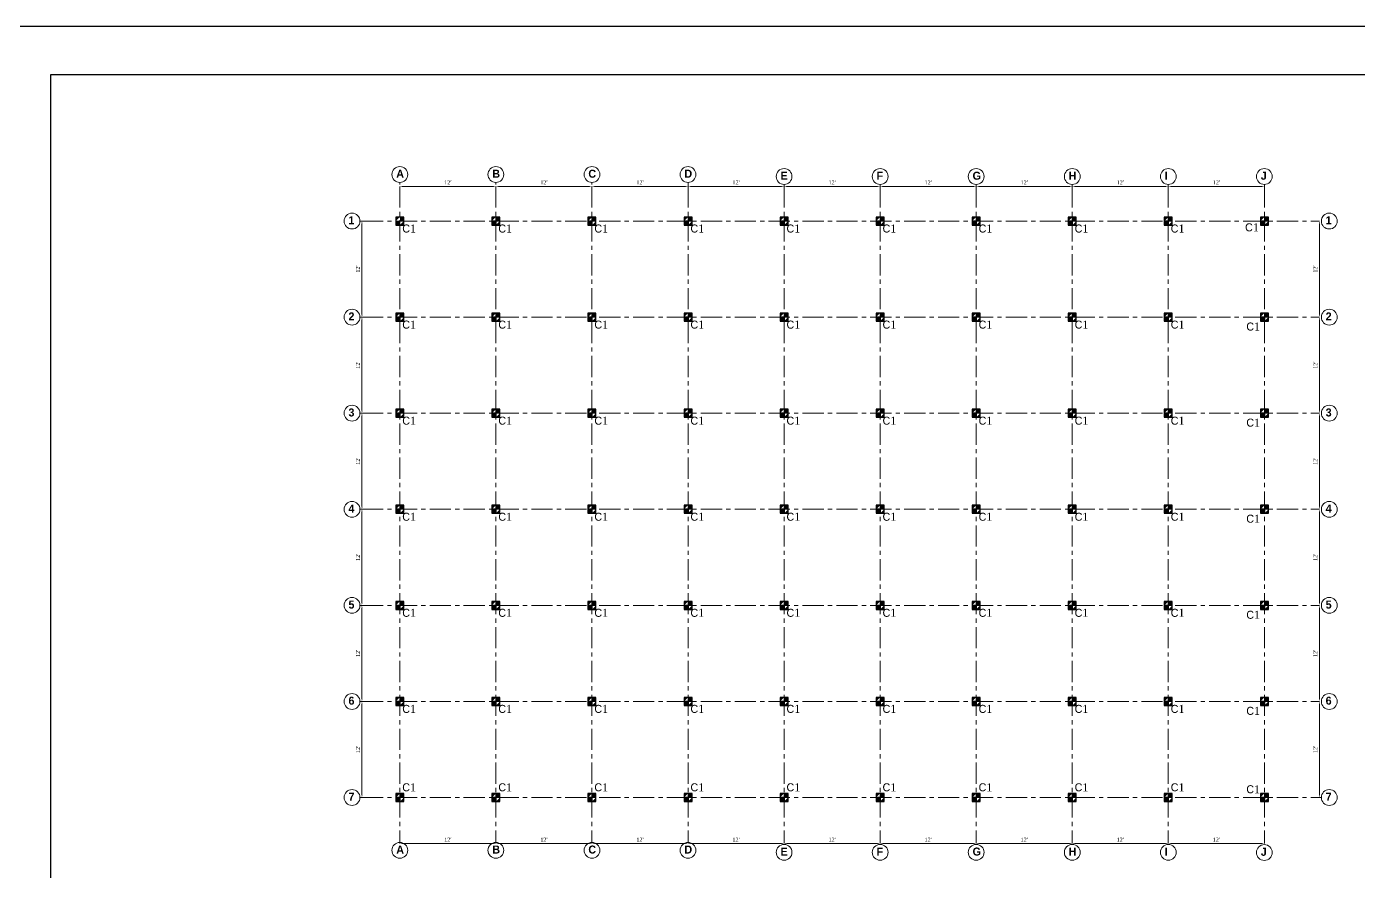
# Model space of a CAD drawing. Extents: x -2338379 to 930990, y -818978 to 106940.
# Drawn here: x 397297 to 399293, y -204232 to -202966 of the extents above; entities that cross this region are included whole.
import ezdxf

# ---------------------------------------------------------------- set-up
doc = ezdxf.new("R2010")
doc.units = 0
doc.header["$MEASUREMENT"] = 0
doc.header["$PDMODE"] = 34
doc.linetypes.add('CENTER', pattern=[50.8, 31.75, -6.35, 6.35, -6.35])
doc.layers.get('0').update_dxf_attribs({"linetype": 'CONTINUOUS', "lineweight": 30})
doc.layers.get('DEFPOINTS').update_dxf_attribs({"linetype": 'CONTINUOUS'})
for name, color, linetype, lineweight in [('Center', 11, 'CENTER', 15), ('DIM', 6, 'CONTINUOUS', 20), ('Outline', 4, 'CONTINUOUS', 9), ('TEXT', 7, 'CONTINUOUS', 30)]:
    doc.layers.add(name, color=color, linetype=linetype, lineweight=lineweight)
doc.layers.add('pillar12', color=7, linetype='CONTINUOUS')
doc.styles.get("Standard").update_dxf_attribs({"font": 'times.ttf', "height": 6})
doc.dimstyles.new('Standard$0', dxfattribs={"dimtxt": 6, "dimasz": 4, "dimexe": 3, "dimexo": 6, "dimgap": 3, "dimtad": 1, "dimdec": 1, "dimzin": 0, "dimdsep": 46, "dimlunit": 4, "dimtxsty": 'Standard', "dimcen": 0.09, "dimclrd": 6, "dimclre": 6, "dimclrt": 7, "dimadec": 0, "dimazin": 0, "dimtfac": 1, "dimtdec": 1, "dimtix": 1, "dimtofl": 0, "dimtmove": 1, "dimatfit": 3, "dimfxl": 1, "dimtolj": 1, "dimtzin": 0, "dimlwd": 18, "dimlwe": 18, "dimarcsym": 0})

# ---------------------------------------------------------------- blocks, each defined once
blk = doc.blocks.new('pill12')
h = blk.add_hatch(color=5)
h.paths.add_polyline_path([(-6, -6), (6, -6), (6, 6), (-6, 6)], flags=17)
edge = h.paths.add_edge_path(flags=17)
edge.add_line((6, 0), (-6, 0))
edge.add_line((0, 6), (0, -6))
for p, q in [((6, 0), (-6, 0)), ((0, 6), (0, -6))]:
    blk.add_line(p, q)
blk.add_lwpolyline([(-6, -6), (6, -6), (6, 6), (-6, 6)], close=True)
blk = doc.blocks.new('*D186')
at = {"layer": 'DEFPOINTS', "color": 0, "lineweight": 30, "transparency": 16777216}
for p in [(397856.3, -203205.5), (398000.3, -203205.5), (398000.3, -203205.5)]:
    blk.add_point(p, dxfattribs=at)
at = {"layer": 'DIM', "color": 6, "lineweight": 18, "transparency": 16777216}
for p, q in [((397856.3, -203199.5), (397856.3, -203202.5)), ((397860.3, -203205.5), (397996.3, -203205.5)), ((398000.3, -203199.5), (398000.3, -203202.5))]:
    blk.add_line(p, q, dxfattribs=at)
at = {"layer": 'DIM', "color": 6, "lineweight": 30, "transparency": 16777216}
for points in [[(397860.3, -203204.8), (397860.3, -203206.2), (397856.3, -203205.5)], [(397996.3, -203204.8), (397996.3, -203206.2), (398000.3, -203205.5)]]:
    blk.add_solid(points, dxfattribs=at)
at = {"layer": 'DIM', "color": 7, "transparency": 16777216, "insert": (397928.3, -203199.5), "char_height": 6, "attachment_point": 5}
blk.add_mtext("\\A1;12'", dxfattribs=at)
blk = doc.blocks.new('*D187')
at = {"layer": 'DEFPOINTS', "color": 0, "lineweight": 30, "transparency": 16777216}
for p in [(398000.3, -203205.5), (398144.3, -203205.5), (398144.3, -203205.5)]:
    blk.add_point(p, dxfattribs=at)
at = {"layer": 'DIM', "color": 6, "lineweight": 18, "transparency": 16777216}
for p, q in [((398000.3, -203199.5), (398000.3, -203202.5)), ((398004.3, -203205.5), (398140.3, -203205.5)), ((398144.3, -203199.5), (398144.3, -203202.5))]:
    blk.add_line(p, q, dxfattribs=at)
at = {"layer": 'DIM', "color": 6, "lineweight": 30, "transparency": 16777216}
for points in [[(398004.3, -203204.8), (398004.3, -203206.2), (398000.3, -203205.5)], [(398140.3, -203204.8), (398140.3, -203206.2), (398144.3, -203205.5)]]:
    blk.add_solid(points, dxfattribs=at)
at = {"layer": 'DIM', "color": 7, "transparency": 16777216, "insert": (398072.3, -203199.5), "char_height": 6, "attachment_point": 5}
blk.add_mtext("\\A1;12'", dxfattribs=at)
blk = doc.blocks.new('*D188')
at = {"layer": 'DEFPOINTS', "color": 0, "lineweight": 30, "transparency": 16777216}
for p in [(398144.3, -203205.5), (398288.3, -203205.5), (398288.3, -203205.5)]:
    blk.add_point(p, dxfattribs=at)
at = {"layer": 'DIM', "color": 6, "lineweight": 18, "transparency": 16777216}
for p, q in [((398144.3, -203199.5), (398144.3, -203202.5)), ((398148.3, -203205.5), (398284.3, -203205.5)), ((398288.3, -203199.5), (398288.3, -203202.5))]:
    blk.add_line(p, q, dxfattribs=at)
at = {"layer": 'DIM', "color": 6, "lineweight": 30, "transparency": 16777216}
for points in [[(398148.3, -203204.8), (398148.3, -203206.2), (398144.3, -203205.5)], [(398284.3, -203204.8), (398284.3, -203206.2), (398288.3, -203205.5)]]:
    blk.add_solid(points, dxfattribs=at)
at = {"layer": 'DIM', "color": 7, "transparency": 16777216, "insert": (398216.3, -203199.5), "char_height": 6, "attachment_point": 5}
blk.add_mtext("\\A1;12'", dxfattribs=at)
blk = doc.blocks.new('*D189')
at = {"color": 6, "lineweight": 18, "transparency": 16777216}
for p, q in [((398288.3, -203205.5), (398288.3, -203202.5)), ((398292.3, -203205.5), (398428.3, -203205.5)), ((398432.3, -203205.5), (398432.3, -203202.5))]:
    blk.add_line(p, q, dxfattribs=at)
at = {"color": 6, "lineweight": 30, "transparency": 16777216}
for points in [[(398292.3, -203204.8), (398292.3, -203206.2), (398288.3, -203205.5)], [(398428.3, -203204.8), (398428.3, -203206.2), (398432.3, -203205.5)]]:
    blk.add_solid(points, dxfattribs=at)
at = {"layer": 'DEFPOINTS', "color": 0, "lineweight": 30, "transparency": 16777216}
for p in [(398288.3, -203205.5), (398432.3, -203205.5), (398432.3, -203205.5)]:
    blk.add_point(p, dxfattribs=at)
at = {"color": 7, "lineweight": 30, "transparency": 16777216, "insert": (398360.3, -203199.5), "char_height": 6, "attachment_point": 5}
blk.add_mtext("\\A1;12'", dxfattribs=at)
blk = doc.blocks.new('*D190')
at = {"color": 6, "lineweight": 18, "transparency": 16777216}
for p, q in [((398432.3, -203205.5), (398432.3, -203202.5)), ((398436.3, -203205.5), (398572.3, -203205.5)), ((398576.3, -203205.5), (398576.3, -203202.5))]:
    blk.add_line(p, q, dxfattribs=at)
at = {"color": 6, "lineweight": 30, "transparency": 16777216}
for points in [[(398436.3, -203204.8), (398436.3, -203206.2), (398432.3, -203205.5)], [(398572.3, -203204.8), (398572.3, -203206.2), (398576.3, -203205.5)]]:
    blk.add_solid(points, dxfattribs=at)
at = {"layer": 'DEFPOINTS', "color": 0, "lineweight": 30, "transparency": 16777216}
for p in [(398432.3, -203205.5), (398576.3, -203205.5), (398576.3, -203205.5)]:
    blk.add_point(p, dxfattribs=at)
at = {"color": 7, "lineweight": 30, "transparency": 16777216, "insert": (398504.3, -203199.5), "char_height": 6, "attachment_point": 5}
blk.add_mtext("\\A1;12'", dxfattribs=at)
blk = doc.blocks.new('*D191')
at = {"color": 6, "lineweight": 18, "transparency": 16777216}
for p, q in [((398576.3, -203205.5), (398576.3, -203202.5)), ((398580.3, -203205.5), (398716.3, -203205.5)), ((398720.3, -203205.5), (398720.3, -203202.5))]:
    blk.add_line(p, q, dxfattribs=at)
at = {"color": 6, "lineweight": 30, "transparency": 16777216}
for points in [[(398580.3, -203204.8), (398580.3, -203206.2), (398576.3, -203205.5)], [(398716.3, -203204.8), (398716.3, -203206.2), (398720.3, -203205.5)]]:
    blk.add_solid(points, dxfattribs=at)
at = {"layer": 'DEFPOINTS', "color": 0, "lineweight": 30, "transparency": 16777216}
for p in [(398576.3, -203205.5), (398720.3, -203205.5), (398720.3, -203205.5)]:
    blk.add_point(p, dxfattribs=at)
at = {"color": 7, "lineweight": 30, "transparency": 16777216, "insert": (398648.3, -203199.5), "char_height": 6, "attachment_point": 5}
blk.add_mtext("\\A1;12'", dxfattribs=at)
blk = doc.blocks.new('*D192')
at = {"color": 6, "lineweight": 18, "transparency": 16777216}
for p, q in [((398720.3, -203205.5), (398720.3, -203202.5)), ((398724.3, -203205.5), (398860.3, -203205.5)), ((398864.3, -203205.5), (398864.3, -203202.5))]:
    blk.add_line(p, q, dxfattribs=at)
at = {"color": 6, "lineweight": 30, "transparency": 16777216}
for points in [[(398724.3, -203204.8), (398724.3, -203206.2), (398720.3, -203205.5)], [(398860.3, -203204.8), (398860.3, -203206.2), (398864.3, -203205.5)]]:
    blk.add_solid(points, dxfattribs=at)
at = {"layer": 'DEFPOINTS', "color": 0, "lineweight": 30, "transparency": 16777216}
for p in [(398720.3, -203205.5), (398864.3, -203205.5), (398864.3, -203205.5)]:
    blk.add_point(p, dxfattribs=at)
at = {"color": 7, "lineweight": 30, "transparency": 16777216, "insert": (398792.3, -203199.5), "char_height": 6, "attachment_point": 5}
blk.add_mtext("\\A1;12'", dxfattribs=at)
blk = doc.blocks.new('*D193')
at = {"color": 6, "lineweight": 18, "transparency": 16777216}
for p, q in [((398864.3, -203205.5), (398864.3, -203202.5)), ((398868.3, -203205.5), (399004.3, -203205.5)), ((399008.3, -203205.5), (399008.3, -203202.5))]:
    blk.add_line(p, q, dxfattribs=at)
at = {"color": 6, "lineweight": 30, "transparency": 16777216}
for points in [[(398868.3, -203204.8), (398868.3, -203206.2), (398864.3, -203205.5)], [(399004.3, -203204.8), (399004.3, -203206.2), (399008.3, -203205.5)]]:
    blk.add_solid(points, dxfattribs=at)
at = {"layer": 'DEFPOINTS', "color": 0, "lineweight": 30, "transparency": 16777216}
for p in [(398864.3, -203205.5), (399008.3, -203205.5), (399008.3, -203206.2)]:
    blk.add_point(p, dxfattribs=at)
at = {"color": 7, "lineweight": 30, "transparency": 16777216, "insert": (398936.3, -203199.5), "char_height": 6, "attachment_point": 5}
blk.add_mtext("\\A1;12'", dxfattribs=at)
blk = doc.blocks.new('*D194')
at = {"color": 6, "lineweight": 18, "transparency": 16777216}
for p, q in [((399008.3, -203205.5), (399008.3, -203202.5)), ((399012.3, -203205.5), (399148.3, -203205.5)), ((399152.3, -203205.5), (399152.3, -203202.5))]:
    blk.add_line(p, q, dxfattribs=at)
at = {"color": 6, "lineweight": 30, "transparency": 16777216}
for points in [[(399012.3, -203204.8), (399012.3, -203206.2), (399008.3, -203205.5)], [(399148.3, -203204.8), (399148.3, -203206.2), (399152.3, -203205.5)]]:
    blk.add_solid(points, dxfattribs=at)
at = {"layer": 'DEFPOINTS', "color": 0, "lineweight": 30, "transparency": 16777216}
for p in [(399008.3, -203206.2), (399152.3, -203205.5), (399152.3, -203205.5)]:
    blk.add_point(p, dxfattribs=at)
at = {"color": 7, "lineweight": 30, "transparency": 16777216, "insert": (399080.3, -203199.5), "char_height": 6, "attachment_point": 5}
blk.add_mtext("\\A1;12'", dxfattribs=at)
blk = doc.blocks.new('*D195')
at = {"color": 6, "lineweight": 18, "transparency": 16777216}
for p, q in [((397799.5, -203257.4), (397796.5, -203257.4)), ((397799.5, -203261.4), (397799.5, -203397.4)), ((397799.5, -203401.4), (397796.5, -203401.4))]:
    blk.add_line(p, q, dxfattribs=at)
at = {"color": 6, "lineweight": 30, "transparency": 16777216}
for points in [[(397798.9, -203261.4), (397800.2, -203261.4), (397799.5, -203257.4)], [(397798.9, -203397.4), (397800.2, -203397.4), (397799.5, -203401.4)]]:
    blk.add_solid(points, dxfattribs=at)
at = {"layer": 'DEFPOINTS', "color": 0, "lineweight": 30, "transparency": 16777216}
for p in [(397799.5, -203257.4), (397799.5, -203401.4), (397799.5, -203401.4)]:
    blk.add_point(p, dxfattribs=at)
at = {"color": 7, "lineweight": 30, "transparency": 16777216, "insert": (397793.5, -203329.4), "char_height": 6, "attachment_point": 5, "rotation": 90}
blk.add_mtext("\\A1;12'", dxfattribs=at)
blk = doc.blocks.new('*D196')
at = {"color": 6, "lineweight": 18, "transparency": 16777216}
for p, q in [((397799.5, -203401.4), (397796.5, -203401.4)), ((397799.5, -203405.4), (397799.5, -203541.4)), ((397799.5, -203545.4), (397796.5, -203545.4))]:
    blk.add_line(p, q, dxfattribs=at)
at = {"color": 6, "lineweight": 30, "transparency": 16777216}
for points in [[(397798.9, -203405.4), (397800.2, -203405.4), (397799.5, -203401.4)], [(397798.9, -203541.4), (397800.2, -203541.4), (397799.5, -203545.4)]]:
    blk.add_solid(points, dxfattribs=at)
at = {"layer": 'DEFPOINTS', "color": 0, "lineweight": 30, "transparency": 16777216}
for p in [(397799.5, -203401.4), (397799.5, -203545.4), (397799.5, -203545.4)]:
    blk.add_point(p, dxfattribs=at)
at = {"color": 7, "lineweight": 30, "transparency": 16777216, "insert": (397793.5, -203473.4), "char_height": 6, "attachment_point": 5, "rotation": 90}
blk.add_mtext("\\A1;12'", dxfattribs=at)
blk = doc.blocks.new('*D197')
at = {"color": 6, "lineweight": 18, "transparency": 16777216}
for p, q in [((397799.5, -203545.4), (397796.5, -203545.4)), ((397799.5, -203549.4), (397799.5, -203685.4)), ((397799.5, -203689.4), (397796.5, -203689.4))]:
    blk.add_line(p, q, dxfattribs=at)
at = {"color": 6, "lineweight": 30, "transparency": 16777216}
for points in [[(397798.9, -203549.4), (397800.2, -203549.4), (397799.5, -203545.4)], [(397798.9, -203685.4), (397800.2, -203685.4), (397799.5, -203689.4)]]:
    blk.add_solid(points, dxfattribs=at)
at = {"layer": 'DEFPOINTS', "color": 0, "lineweight": 30, "transparency": 16777216}
for p in [(397799.5, -203545.4), (397799.5, -203689.4), (397799.5, -203689.4)]:
    blk.add_point(p, dxfattribs=at)
at = {"color": 7, "lineweight": 30, "transparency": 16777216, "insert": (397793.5, -203617.4), "char_height": 6, "attachment_point": 5, "rotation": 90}
blk.add_mtext("\\A1;12'", dxfattribs=at)
blk = doc.blocks.new('*D198')
at = {"color": 6, "lineweight": 18, "transparency": 16777216}
for p, q in [((397799.5, -203689.4), (397796.5, -203689.4)), ((397799.5, -203693.4), (397799.5, -203829.4)), ((397799.5, -203833.4), (397796.5, -203833.4))]:
    blk.add_line(p, q, dxfattribs=at)
at = {"color": 6, "lineweight": 30, "transparency": 16777216}
for points in [[(397798.9, -203693.4), (397800.2, -203693.4), (397799.5, -203689.4)], [(397798.9, -203829.4), (397800.2, -203829.4), (397799.5, -203833.4)]]:
    blk.add_solid(points, dxfattribs=at)
at = {"layer": 'DEFPOINTS', "color": 0, "lineweight": 30, "transparency": 16777216}
for p in [(397799.5, -203689.4), (397799.5, -203833.4), (397799.5, -203833.4)]:
    blk.add_point(p, dxfattribs=at)
at = {"color": 7, "lineweight": 30, "transparency": 16777216, "insert": (397793.5, -203761.4), "char_height": 6, "attachment_point": 5, "rotation": 90}
blk.add_mtext("\\A1;12'", dxfattribs=at)
blk = doc.blocks.new('*D199')
at = {"color": 6, "lineweight": 18, "transparency": 16777216}
for p, q in [((397799.5, -203833.4), (397796.5, -203833.4)), ((397799.5, -203837.4), (397799.5, -203973.4)), ((397799.5, -203977.4), (397796.5, -203977.4))]:
    blk.add_line(p, q, dxfattribs=at)
at = {"color": 6, "lineweight": 30, "transparency": 16777216}
for points in [[(397798.9, -203837.4), (397800.2, -203837.4), (397799.5, -203833.4)], [(397798.9, -203973.4), (397800.2, -203973.4), (397799.5, -203977.4)]]:
    blk.add_solid(points, dxfattribs=at)
at = {"layer": 'DEFPOINTS', "color": 0, "lineweight": 30, "transparency": 16777216}
for p in [(397799.5, -203833.4), (397799.5, -203977.4), (397799.5, -203977.4)]:
    blk.add_point(p, dxfattribs=at)
at = {"color": 7, "lineweight": 30, "transparency": 16777216, "insert": (397793.5, -203905.4), "char_height": 6, "attachment_point": 5, "rotation": 90}
blk.add_mtext("\\A1;12'", dxfattribs=at)
blk = doc.blocks.new('*D200')
at = {"color": 6, "lineweight": 18, "transparency": 16777216}
for p, q in [((397799.5, -203977.4), (397796.5, -203977.4)), ((397799.5, -203981.4), (397799.5, -204117.4)), ((397799.5, -204121.4), (397796.5, -204121.4))]:
    blk.add_line(p, q, dxfattribs=at)
at = {"color": 6, "lineweight": 30, "transparency": 16777216}
for points in [[(397798.9, -203981.4), (397800.2, -203981.4), (397799.5, -203977.4)], [(397798.9, -204117.4), (397800.2, -204117.4), (397799.5, -204121.4)]]:
    blk.add_solid(points, dxfattribs=at)
at = {"layer": 'DEFPOINTS', "color": 0, "lineweight": 30, "transparency": 16777216}
for p in [(397799.5, -203977.4), (397799.5, -204121.4), (397799.5, -204121.4)]:
    blk.add_point(p, dxfattribs=at)
at = {"color": 7, "lineweight": 30, "transparency": 16777216, "insert": (397793.5, -204049.4), "char_height": 6, "attachment_point": 5, "rotation": 90}
blk.add_mtext("\\A1;12'", dxfattribs=at)
blk = doc.blocks.new('*D201')
at = {"color": 6, "lineweight": 18, "transparency": 16777216}
for p, q in [((397856.3, -204190.6), (397856.3, -204187.6)), ((398000.3, -204190.6), (398000.3, -204187.6)), ((397860.3, -204190.6), (397996.3, -204190.6))]:
    blk.add_line(p, q, dxfattribs=at)
at = {"color": 6, "lineweight": 30, "transparency": 16777216}
for points in [[(397860.3, -204189.9), (397860.3, -204191.3), (397856.3, -204190.6)], [(397996.3, -204189.9), (397996.3, -204191.3), (398000.3, -204190.6)]]:
    blk.add_solid(points, dxfattribs=at)
at = {"layer": 'DEFPOINTS', "color": 0, "lineweight": 30, "transparency": 16777216}
for p in [(397856.3, -204190.6), (398000.3, -204190.6), (398000.3, -204190.6)]:
    blk.add_point(p, dxfattribs=at)
at = {"color": 7, "lineweight": 30, "transparency": 16777216, "insert": (397928.3, -204184.6), "char_height": 6, "attachment_point": 5}
blk.add_mtext("\\A1;12'", dxfattribs=at)
blk = doc.blocks.new('*D202')
at = {"color": 6, "lineweight": 18, "transparency": 16777216}
for p, q in [((398000.3, -204190.6), (398000.3, -204187.6)), ((398144.3, -204190.6), (398144.3, -204187.6)), ((398004.3, -204190.6), (398140.3, -204190.6))]:
    blk.add_line(p, q, dxfattribs=at)
at = {"color": 6, "lineweight": 30, "transparency": 16777216}
for points in [[(398004.3, -204189.9), (398004.3, -204191.3), (398000.3, -204190.6)], [(398140.3, -204189.9), (398140.3, -204191.3), (398144.3, -204190.6)]]:
    blk.add_solid(points, dxfattribs=at)
at = {"layer": 'DEFPOINTS', "color": 0, "lineweight": 30, "transparency": 16777216}
for p in [(398000.3, -204190.6), (398144.3, -204190.6), (398144.3, -204190.6)]:
    blk.add_point(p, dxfattribs=at)
at = {"color": 7, "lineweight": 30, "transparency": 16777216, "insert": (398072.3, -204184.6), "char_height": 6, "attachment_point": 5}
blk.add_mtext("\\A1;12'", dxfattribs=at)
blk = doc.blocks.new('*D203')
at = {"color": 6, "lineweight": 18, "transparency": 16777216}
for p, q in [((398144.3, -204190.6), (398144.3, -204187.6)), ((398288.3, -204190.6), (398288.3, -204187.6)), ((398148.3, -204190.6), (398284.3, -204190.6))]:
    blk.add_line(p, q, dxfattribs=at)
at = {"color": 6, "lineweight": 30, "transparency": 16777216}
for points in [[(398148.3, -204189.9), (398148.3, -204191.3), (398144.3, -204190.6)], [(398284.3, -204189.9), (398284.3, -204191.3), (398288.3, -204190.6)]]:
    blk.add_solid(points, dxfattribs=at)
at = {"layer": 'DEFPOINTS', "color": 0, "lineweight": 30, "transparency": 16777216}
for p in [(398144.3, -204190.6), (398288.3, -204190.6), (398288.3, -204190.6)]:
    blk.add_point(p, dxfattribs=at)
at = {"color": 7, "lineweight": 30, "transparency": 16777216, "insert": (398216.3, -204184.6), "char_height": 6, "attachment_point": 5}
blk.add_mtext("\\A1;12'", dxfattribs=at)
blk = doc.blocks.new('*D204')
at = {"color": 6, "lineweight": 18, "transparency": 16777216}
for p, q in [((398288.3, -204190.6), (398288.3, -204187.6)), ((398432.3, -204190.6), (398432.3, -204187.6)), ((398292.3, -204190.6), (398428.3, -204190.6))]:
    blk.add_line(p, q, dxfattribs=at)
at = {"color": 6, "lineweight": 30, "transparency": 16777216}
for points in [[(398292.3, -204189.9), (398292.3, -204191.3), (398288.3, -204190.6)], [(398428.3, -204189.9), (398428.3, -204191.3), (398432.3, -204190.6)]]:
    blk.add_solid(points, dxfattribs=at)
at = {"layer": 'DEFPOINTS', "color": 0, "lineweight": 30, "transparency": 16777216}
for p in [(398288.3, -204190.6), (398432.3, -204190.6), (398432.3, -204190.6)]:
    blk.add_point(p, dxfattribs=at)
at = {"color": 7, "lineweight": 30, "transparency": 16777216, "insert": (398360.3, -204184.6), "char_height": 6, "attachment_point": 5}
blk.add_mtext("\\A1;12'", dxfattribs=at)
blk = doc.blocks.new('*D205')
at = {"color": 6, "lineweight": 18, "transparency": 16777216}
for p, q in [((398432.3, -204190.6), (398432.3, -204187.6)), ((398576.3, -204190.6), (398576.3, -204187.6)), ((398436.3, -204190.6), (398572.3, -204190.6))]:
    blk.add_line(p, q, dxfattribs=at)
at = {"color": 6, "lineweight": 30, "transparency": 16777216}
for points in [[(398436.3, -204189.9), (398436.3, -204191.3), (398432.3, -204190.6)], [(398572.3, -204189.9), (398572.3, -204191.3), (398576.3, -204190.6)]]:
    blk.add_solid(points, dxfattribs=at)
at = {"layer": 'DEFPOINTS', "color": 0, "lineweight": 30, "transparency": 16777216}
for p in [(398432.3, -204190.6), (398576.3, -204190.6), (398576.3, -204190.6)]:
    blk.add_point(p, dxfattribs=at)
at = {"color": 7, "lineweight": 30, "transparency": 16777216, "insert": (398504.3, -204184.6), "char_height": 6, "attachment_point": 5}
blk.add_mtext("\\A1;12'", dxfattribs=at)
blk = doc.blocks.new('*D206')
at = {"color": 6, "lineweight": 18, "transparency": 16777216}
for p, q in [((398576.3, -204190.6), (398576.3, -204187.6)), ((398720.3, -204190.6), (398720.3, -204187.6)), ((398580.3, -204190.6), (398716.3, -204190.6))]:
    blk.add_line(p, q, dxfattribs=at)
at = {"color": 6, "lineweight": 30, "transparency": 16777216}
for points in [[(398580.3, -204189.9), (398580.3, -204191.3), (398576.3, -204190.6)], [(398716.3, -204189.9), (398716.3, -204191.3), (398720.3, -204190.6)]]:
    blk.add_solid(points, dxfattribs=at)
at = {"layer": 'DEFPOINTS', "color": 0, "lineweight": 30, "transparency": 16777216}
for p in [(398576.3, -204190.6), (398720.3, -204190.6), (398720.3, -204190.6)]:
    blk.add_point(p, dxfattribs=at)
at = {"color": 7, "lineweight": 30, "transparency": 16777216, "insert": (398648.3, -204184.6), "char_height": 6, "attachment_point": 5}
blk.add_mtext("\\A1;12'", dxfattribs=at)
blk = doc.blocks.new('*D207')
at = {"color": 6, "lineweight": 18, "transparency": 16777216}
for p, q in [((398720.3, -204190.6), (398720.3, -204187.6)), ((398864.3, -204190.6), (398864.3, -204187.6)), ((398724.3, -204190.6), (398860.3, -204190.6))]:
    blk.add_line(p, q, dxfattribs=at)
at = {"color": 6, "lineweight": 30, "transparency": 16777216}
for points in [[(398724.3, -204189.9), (398724.3, -204191.3), (398720.3, -204190.6)], [(398860.3, -204189.9), (398860.3, -204191.3), (398864.3, -204190.6)]]:
    blk.add_solid(points, dxfattribs=at)
at = {"layer": 'DEFPOINTS', "color": 0, "lineweight": 30, "transparency": 16777216}
for p in [(398720.3, -204190.6), (398864.3, -204190.6), (398864.3, -204190.6)]:
    blk.add_point(p, dxfattribs=at)
at = {"color": 7, "lineweight": 30, "transparency": 16777216, "insert": (398792.3, -204184.6), "char_height": 6, "attachment_point": 5}
blk.add_mtext("\\A1;12'", dxfattribs=at)
blk = doc.blocks.new('*D208')
at = {"color": 6, "lineweight": 18, "transparency": 16777216}
for p, q in [((398864.3, -204190.6), (398864.3, -204187.6)), ((399008.3, -204190.6), (399008.3, -204187.6)), ((398868.3, -204190.6), (399004.3, -204190.6))]:
    blk.add_line(p, q, dxfattribs=at)
at = {"color": 6, "lineweight": 30, "transparency": 16777216}
for points in [[(398868.3, -204189.9), (398868.3, -204191.3), (398864.3, -204190.6)], [(399004.3, -204189.9), (399004.3, -204191.3), (399008.3, -204190.6)]]:
    blk.add_solid(points, dxfattribs=at)
at = {"layer": 'DEFPOINTS', "color": 0, "lineweight": 30, "transparency": 16777216}
for p in [(398864.3, -204190.6), (399008.3, -204190.6), (399008.3, -204190.6)]:
    blk.add_point(p, dxfattribs=at)
at = {"color": 7, "lineweight": 30, "transparency": 16777216, "insert": (398936.3, -204184.6), "char_height": 6, "attachment_point": 5}
blk.add_mtext("\\A1;12'", dxfattribs=at)
blk = doc.blocks.new('*D209')
at = {"color": 6, "lineweight": 18, "transparency": 16777216}
for p, q in [((399008.3, -204190.6), (399008.3, -204187.6)), ((399152.3, -204190.6), (399152.3, -204187.6)), ((399012.3, -204190.6), (399148.3, -204190.6))]:
    blk.add_line(p, q, dxfattribs=at)
at = {"color": 6, "lineweight": 30, "transparency": 16777216}
for points in [[(399012.3, -204189.9), (399012.3, -204191.3), (399008.3, -204190.6)], [(399148.3, -204189.9), (399148.3, -204191.3), (399152.3, -204190.6)]]:
    blk.add_solid(points, dxfattribs=at)
at = {"layer": 'DEFPOINTS', "color": 0, "lineweight": 30, "transparency": 16777216}
for p in [(399008.3, -204190.6), (399152.3, -204190.6), (399152.3, -204190.6)]:
    blk.add_point(p, dxfattribs=at)
at = {"color": 7, "lineweight": 30, "transparency": 16777216, "insert": (399080.3, -204184.6), "char_height": 6, "attachment_point": 5}
blk.add_mtext("\\A1;12'", dxfattribs=at)
blk = doc.blocks.new('*D210')
at = {"color": 6, "lineweight": 18, "transparency": 16777216}
for p, q in [((399234.7, -203257.4), (399231.7, -203257.4)), ((399234.7, -203261.4), (399234.7, -203397.4)), ((399234.7, -203401.4), (399231.7, -203401.4))]:
    blk.add_line(p, q, dxfattribs=at)
at = {"color": 6, "lineweight": 30, "transparency": 16777216}
for points in [[(399234, -203261.4), (399235.4, -203261.4), (399234.7, -203257.4)], [(399234, -203397.4), (399235.4, -203397.4), (399234.7, -203401.4)]]:
    blk.add_solid(points, dxfattribs=at)
at = {"layer": 'DEFPOINTS', "color": 0, "lineweight": 30, "transparency": 16777216}
for p in [(399234.7, -203257.4), (399234.7, -203401.4), (399234.7, -203401.4)]:
    blk.add_point(p, dxfattribs=at)
at = {"color": 7, "lineweight": 30, "transparency": 16777216, "insert": (399228.7, -203329.4), "char_height": 6, "attachment_point": 5, "rotation": 90}
blk.add_mtext("\\A1;12'", dxfattribs=at)
blk = doc.blocks.new('*D211')
at = {"color": 6, "lineweight": 18, "transparency": 16777216}
for p, q in [((399234.7, -203401.4), (399231.7, -203401.4)), ((399234.7, -203405.4), (399234.7, -203541.4)), ((399234.7, -203545.4), (399231.7, -203545.4))]:
    blk.add_line(p, q, dxfattribs=at)
at = {"color": 6, "lineweight": 30, "transparency": 16777216}
for points in [[(399234, -203405.4), (399235.4, -203405.4), (399234.7, -203401.4)], [(399234, -203541.4), (399235.4, -203541.4), (399234.7, -203545.4)]]:
    blk.add_solid(points, dxfattribs=at)
at = {"layer": 'DEFPOINTS', "color": 0, "lineweight": 30, "transparency": 16777216}
for p in [(399234.7, -203401.4), (399234.7, -203545.4), (399234.7, -203545.4)]:
    blk.add_point(p, dxfattribs=at)
at = {"color": 7, "lineweight": 30, "transparency": 16777216, "insert": (399228.7, -203473.4), "char_height": 6, "attachment_point": 5, "rotation": 90}
blk.add_mtext("\\A1;12'", dxfattribs=at)
blk = doc.blocks.new('*D212')
at = {"color": 6, "lineweight": 18, "transparency": 16777216}
for p, q in [((399234.7, -203545.4), (399231.7, -203545.4)), ((399234.7, -203549.4), (399234.7, -203685.4)), ((399234.7, -203689.4), (399231.7, -203689.4))]:
    blk.add_line(p, q, dxfattribs=at)
at = {"color": 6, "lineweight": 30, "transparency": 16777216}
for points in [[(399234, -203549.4), (399235.4, -203549.4), (399234.7, -203545.4)], [(399234, -203685.4), (399235.4, -203685.4), (399234.7, -203689.4)]]:
    blk.add_solid(points, dxfattribs=at)
at = {"layer": 'DEFPOINTS', "color": 0, "lineweight": 30, "transparency": 16777216}
for p in [(399234.7, -203545.4), (399234.7, -203689.4), (399234.7, -203689.4)]:
    blk.add_point(p, dxfattribs=at)
at = {"color": 7, "lineweight": 30, "transparency": 16777216, "insert": (399228.7, -203617.4), "char_height": 6, "attachment_point": 5, "rotation": 90}
blk.add_mtext("\\A1;12'", dxfattribs=at)
blk = doc.blocks.new('*D213')
at = {"color": 6, "lineweight": 18, "transparency": 16777216}
for p, q in [((399234.7, -203689.4), (399231.7, -203689.4)), ((399234.7, -203693.4), (399234.7, -203829.4)), ((399234.7, -203833.4), (399231.7, -203833.4))]:
    blk.add_line(p, q, dxfattribs=at)
at = {"color": 6, "lineweight": 30, "transparency": 16777216}
for points in [[(399234, -203693.4), (399235.4, -203693.4), (399234.7, -203689.4)], [(399234, -203829.4), (399235.4, -203829.4), (399234.7, -203833.4)]]:
    blk.add_solid(points, dxfattribs=at)
at = {"layer": 'DEFPOINTS', "color": 0, "lineweight": 30, "transparency": 16777216}
for p in [(399234.7, -203689.4), (399234.7, -203833.4), (399234.7, -203833.4)]:
    blk.add_point(p, dxfattribs=at)
at = {"color": 7, "lineweight": 30, "transparency": 16777216, "insert": (399228.7, -203761.4), "char_height": 6, "attachment_point": 5, "rotation": 90}
blk.add_mtext("\\A1;12'", dxfattribs=at)
blk = doc.blocks.new('*D214')
at = {"color": 6, "lineweight": 18, "transparency": 16777216}
for p, q in [((399234.7, -203833.4), (399231.7, -203833.4)), ((399234.7, -203837.4), (399234.7, -203973.4)), ((399234.7, -203977.4), (399231.7, -203977.4))]:
    blk.add_line(p, q, dxfattribs=at)
at = {"color": 6, "lineweight": 30, "transparency": 16777216}
for points in [[(399234, -203837.4), (399235.4, -203837.4), (399234.7, -203833.4)], [(399234, -203973.4), (399235.4, -203973.4), (399234.7, -203977.4)]]:
    blk.add_solid(points, dxfattribs=at)
at = {"layer": 'DEFPOINTS', "color": 0, "lineweight": 30, "transparency": 16777216}
for p in [(399234.7, -203833.4), (399234.7, -203977.4), (399234.7, -203977.4)]:
    blk.add_point(p, dxfattribs=at)
at = {"color": 7, "lineweight": 30, "transparency": 16777216, "insert": (399228.7, -203905.4), "char_height": 6, "attachment_point": 5, "rotation": 90}
blk.add_mtext("\\A1;12'", dxfattribs=at)
blk = doc.blocks.new('*D215')
at = {"color": 6, "lineweight": 18, "transparency": 16777216}
for p, q in [((399234.7, -203977.4), (399231.7, -203977.4)), ((399234.7, -203981.4), (399234.7, -204117.4)), ((399234.7, -204121.4), (399237.7, -204121.4))]:
    blk.add_line(p, q, dxfattribs=at)
at = {"color": 6, "lineweight": 30, "transparency": 16777216}
for points in [[(399234, -203981.4), (399235.4, -203981.4), (399234.7, -203977.4)], [(399234, -204117.4), (399235.4, -204117.4), (399234.7, -204121.4)]]:
    blk.add_solid(points, dxfattribs=at)
at = {"layer": 'DEFPOINTS', "color": 0, "lineweight": 30, "transparency": 16777216}
for p in [(399234.7, -203977.4), (399234, -204121.4), (399234.7, -204121.4)]:
    blk.add_point(p, dxfattribs=at)
at = {"color": 7, "lineweight": 30, "transparency": 16777216, "insert": (399228.7, -204049.4), "char_height": 6, "attachment_point": 5, "rotation": 90}
blk.add_mtext("\\A1;12'", dxfattribs=at)

msp = doc.modelspace()

# ---------------------------------------------------------------- hatches: boundary and pattern name
h = msp.add_hatch(color=5)
h.paths.add_polyline_path([(397850.31, -203263.44), (397862.31, -203263.44), (397862.31, -203251.44), (397850.31, -203251.44)], flags=16)
edge = h.paths.add_edge_path()
edge.add_line((397862.31, -203257.44), (397850.31, -203257.44))
edge.add_line((397856.31, -203251.44), (397856.31, -203263.44))

# ---------------------------------------------------------------- linework, layer by layer
at = {"color": 3}
for points in [[(400438.42, -205212.39), (400438.42, -202965.99), (397260.82, -202965.99), (397260.82, -205212.39)], [(400366.42, -205140.39), (400366.42, -203037.99), (397332.82, -203037.99), (397332.82, -205140.39)]]:
    msp.add_lwpolyline(points, close=True, dxfattribs=at)
msp.add_lwpolyline([(397850.31, -203263.44), (397862.31, -203263.44), (397862.31, -203251.44), (397850.31, -203251.44)], close=True)
at = {"layer": 'Center'}
for p, q in [((397856.31, -203205.48), (397856.31, -204190.6)), ((398000.31, -203205.48), (398000.31, -204190.6)), ((398144.31, -203205.48), (398144.31, -204190.6)), ((398288.31, -203205.48), (398288.31, -204190.6)), ((398432.31, -203205.48), (398432.31, -204190.6)), ((398576.31, -203205.48), (398576.31, -204190.6)), ((398720.31, -203205.48), (398720.31, -204190.6)), ((398864.31, -203205.48), (398864.31, -204190.6)), ((399008.31, -203205.48), (399008.31, -204190.6)), ((399152.31, -203205.48), (399152.31, -204190.6)), ((397799.54, -203257.44), (399234.71, -203257.44)), ((397799.54, -203401.44), (399234.71, -203401.44)), ((397799.54, -203545.44), (399234.71, -203545.44)), ((397799.54, -203689.44), (399234.71, -203689.44)), ((397799.54, -203833.44), (399234.71, -203833.44)), ((397799.54, -203977.44), (399234.71, -203977.44)), ((397799.54, -204121.44), (399234.71, -204121.44))]:
    msp.add_line(p, q, dxfattribs=at)
at = {"layer": 'Outline'}
for centre in [(397856.31, -203187.62), (398000.31, -203187.62), (398144.31, -203187.62), (398288.31, -203187.62), (398432.31, -203190.62), (398576.31, -203190.62), (398720.31, -203190.62), (398864.31, -203190.62), (399008.31, -203190.62), (399152.31, -203190.62), (397784.68, -203257.44), (399249.57, -203257.44), (397784.68, -203401.44), (399249.57, -203401.44), (397784.68, -203545.44), (399249.57, -203545.44), (397784.68, -203689.44), (399249.57, -203689.44), (397784.68, -203833.44), (399249.57, -203833.44), (397784.68, -203977.44), (399249.57, -203977.44), (397784.68, -204121.44), (399249.57, -204121.44), (397856.31, -204200.61), (398000.31, -204200.61), (398144.31, -204200.61), (398288.31, -204200.61), (398432.31, -204203.61), (398576.31, -204203.61), (398720.31, -204203.61), (398864.31, -204203.61), (399008.31, -204203.61), (399152.31, -204203.98)]:
    msp.add_circle(centre, 11.86, dxfattribs=at)

# ---------------------------------------------------------------- block references
at = {"layer": 'pillar12'}
for p in [(398000.31, -203257.44), (398144.31, -203257.44), (398288.31, -203257.44), (398432.31, -203257.44), (398576.31, -203257.44), (398720.31, -203257.44), (398864.31, -203257.44), (399008.31, -203257.44), (399152.31, -203257.44), (397856.31, -203401.44), (398000.31, -203401.44), (398144.31, -203401.44), (398288.31, -203401.44), (398432.31, -203401.44), (398576.31, -203401.44), (398720.31, -203401.44), (398864.31, -203401.44), (399008.31, -203401.44), (399152.31, -203401.44), (397856.31, -203545.44), (398000.31, -203545.44), (398144.31, -203545.44), (398288.31, -203545.44), (398432.31, -203545.44), (398576.31, -203545.44), (398720.31, -203545.44), (398864.31, -203545.44), (399008.31, -203545.44), (399152.31, -203545.44), (397856.31, -203689.44), (398000.31, -203689.44), (398144.31, -203689.44), (398288.31, -203689.44), (398432.31, -203689.44), (398576.31, -203689.44), (398720.31, -203689.44), (398864.31, -203689.44), (399008.31, -203689.44), (399152.31, -203689.44), (397856.31, -203833.44), (398000.31, -203833.44), (398144.31, -203833.44), (398288.31, -203833.44), (398432.31, -203833.44), (398576.31, -203833.44), (398720.31, -203833.44), (398864.31, -203833.44), (399008.31, -203833.44), (399152.31, -203833.44), (397856.31, -203977.44), (398000.31, -203977.44), (398144.31, -203977.44), (398288.31, -203977.44), (398432.31, -203977.44), (398576.31, -203977.44), (398720.31, -203977.44), (398864.31, -203977.44), (399008.31, -203977.44), (399152.31, -203977.44), (397856.31, -204121.44), (398000.31, -204121.44), (398144.31, -204121.44), (398288.31, -204121.44), (398432.31, -204121.44), (398576.31, -204121.44), (398720.31, -204121.44), (398864.31, -204121.44), (399008.31, -204121.44), (399152.31, -204121.44)]:
    msp.add_blockref('pill12', p, dxfattribs=at)

# ---------------------------------------------------------------- texts
at = {"layer": 'TEXT', "char_height": 12, "attachment_point": 1}
for s, insert, width in [('{\\fCentury Gothic|b1|i0|c0|p34;A}', (397850.92, -203180.47), 451.5), ('{\\fCentury Gothic|b1|i0|c0|p34;B}', (397994.92, -203180.47), 451.5), ('{\\fCentury Gothic|b1|i0|c0|p34;C}', (398138.92, -203180.47), 451.5), ('{\\fCentury Gothic|b1|i0|c0|p34;D}', (398282.92, -203180.47), 451.5), ('{\\fCentury Gothic|b1|i0|c0|p34;E}', (398426.92, -203183.47), 451.5), ('{\\fCentury Gothic|b1|i0|c0|p34;F}', (398570.92, -203183.47), 451.5), ('{\\fCentury Gothic|b1|i0|c0|p34;G}', (398714.92, -203183.47), 451.5), ('{\\fCentury Gothic|b1|i0|c0|p34;H}', (398858.92, -203183.47), 451.5), ('{\\fCentury Gothic|b1|i0|c0|p34;I}', (399002.92, -203183.47), 451.5), ('{\\fCentury Gothic|b1|i0|c0|p34;J}', (399146.92, -203183.47), 451.5), ('{\\fCentury Gothic|b1|i0|c0|p34;1}', (397779.29, -203250.28), 451.5), ('{\\fCentury Gothic|b1|i0|c0|p34;1}', (399244.18, -203250.28), 451.5), ('{\\fCentury Gothic|b0|i0|c0|p34;C}1', (397859.94, -203262.6), 22.0563), ('{\\fCentury Gothic|b0|i0|c0|p34;C}1', (398003.94, -203262.6), 22.0563), ('{\\fCentury Gothic|b0|i0|c0|p34;C}1', (398147.94, -203262.6), 22.0563), ('{\\fCentury Gothic|b0|i0|c0|p34;C}1', (398291.94, -203262.6), 22.0563), ('{\\fCentury Gothic|b0|i0|c0|p34;C}1', (398435.94, -203262.6), 22.0563), ('{\\fCentury Gothic|b0|i0|c0|p34;C}1', (398579.94, -203262.6), 22.0563), ('{\\fCentury Gothic|b0|i0|c0|p34;C}1', (398723.94, -203262.6), 22.0563), ('{\\fCentury Gothic|b0|i0|c0|p34;C}1', (398867.94, -203262.6), 22.0563), ('{\\fCentury Gothic|b0|i0|c0|p34;C}1', (399011.94, -203262.6), 22.0563), ('{\\fCentury Gothic|b0|i0|c0|p34;C}1', (399123.39, -203260.8), 22.0563), ('{\\fCentury Gothic|b1|i0|c0|p34;2}', (397779.29, -203394.28), 451.5), ('{\\fCentury Gothic|b0|i0|c0|p34;C}1', (397859.94, -203406.6), 22.0563), ('{\\fCentury Gothic|b0|i0|c0|p34;C}1', (398003.94, -203406.6), 22.0563), ('{\\fCentury Gothic|b0|i0|c0|p34;C}1', (398147.94, -203406.6), 22.0563), ('{\\fCentury Gothic|b0|i0|c0|p34;C}1', (398291.94, -203406.6), 22.0563), ('{\\fCentury Gothic|b0|i0|c0|p34;C}1', (398435.94, -203406.6), 22.0563), ('{\\fCentury Gothic|b0|i0|c0|p34;C}1', (398579.94, -203406.6), 22.0563), ('{\\fCentury Gothic|b0|i0|c0|p34;C}1', (398723.94, -203406.6), 22.0563), ('{\\fCentury Gothic|b0|i0|c0|p34;C}1', (398867.94, -203406.6), 22.0563), ('{\\fCentury Gothic|b0|i0|c0|p34;C}1', (399011.94, -203406.6), 22.0563), ('{\\fCentury Gothic|b0|i0|c0|p34;C}1', (399125.23, -203409.53), 22.0563), ('{\\fCentury Gothic|b1|i0|c0|p34;2}', (399244.18, -203394.28), 451.5), ('{\\fCentury Gothic|b1|i0|c0|p34;3}', (397779.29, -203538.28), 451.5), ('{\\fCentury Gothic|b0|i0|c0|p34;C}1', (397859.94, -203550.6), 22.0563), ('{\\fCentury Gothic|b0|i0|c0|p34;C}1', (398003.94, -203550.6), 22.0563), ('{\\fCentury Gothic|b0|i0|c0|p34;C}1', (398147.94, -203550.6), 22.0563), ('{\\fCentury Gothic|b0|i0|c0|p34;C}1', (398291.94, -203550.6), 22.0563), ('{\\fCentury Gothic|b0|i0|c0|p34;C}1', (398435.94, -203550.6), 22.0563), ('{\\fCentury Gothic|b0|i0|c0|p34;C}1', (398579.94, -203550.6), 22.0563), ('{\\fCentury Gothic|b0|i0|c0|p34;C}1', (398723.94, -203550.6), 22.0563), ('{\\fCentury Gothic|b0|i0|c0|p34;C}1', (398867.94, -203550.6), 22.0563), ('{\\fCentury Gothic|b0|i0|c0|p34;C}1', (399011.94, -203550.6), 22.0563), ('{\\fCentury Gothic|b1|i0|c0|p34;3}', (399244.18, -203538.28), 451.5), ('{\\fCentury Gothic|b0|i0|c0|p34;C}1', (399125.23, -203553.53), 22.0563), ('{\\fCentury Gothic|b1|i0|c0|p34;4}', (397779.29, -203682.28), 451.5), ('{\\fCentury Gothic|b1|i0|c0|p34;4}', (399244.18, -203682.28), 451.5), ('{\\fCentury Gothic|b0|i0|c0|p34;C}1', (397859.94, -203694.6), 22.0563), ('{\\fCentury Gothic|b0|i0|c0|p34;C}1', (398003.94, -203694.6), 22.0563), ('{\\fCentury Gothic|b0|i0|c0|p34;C}1', (398147.94, -203694.6), 22.0563), ('{\\fCentury Gothic|b0|i0|c0|p34;C}1', (398291.94, -203694.6), 22.0563), ('{\\fCentury Gothic|b0|i0|c0|p34;C}1', (398435.94, -203694.6), 22.0563), ('{\\fCentury Gothic|b0|i0|c0|p34;C}1', (398579.94, -203694.6), 22.0563), ('{\\fCentury Gothic|b0|i0|c0|p34;C}1', (398723.94, -203694.6), 22.0563), ('{\\fCentury Gothic|b0|i0|c0|p34;C}1', (398867.94, -203694.6), 22.0563), ('{\\fCentury Gothic|b0|i0|c0|p34;C}1', (399011.94, -203694.6), 22.0563), ('{\\fCentury Gothic|b0|i0|c0|p34;C}1', (399125.23, -203697.53), 22.0563), ('{\\fCentury Gothic|b1|i0|c0|p34;5}', (397779.29, -203826.28), 451.5), ('{\\fCentury Gothic|b1|i0|c0|p34;5}', (399244.18, -203826.28), 451.5), ('{\\fCentury Gothic|b0|i0|c0|p34;C}1', (397859.94, -203838.6), 22.0563), ('{\\fCentury Gothic|b0|i0|c0|p34;C}1', (398003.94, -203838.6), 22.0563), ('{\\fCentury Gothic|b0|i0|c0|p34;C}1', (398147.94, -203838.6), 22.0563), ('{\\fCentury Gothic|b0|i0|c0|p34;C}1', (398291.94, -203838.6), 22.0563), ('{\\fCentury Gothic|b0|i0|c0|p34;C}1', (398435.94, -203838.6), 22.0563), ('{\\fCentury Gothic|b0|i0|c0|p34;C}1', (398579.94, -203838.6), 22.0563), ('{\\fCentury Gothic|b0|i0|c0|p34;C}1', (398723.94, -203838.6), 22.0563), ('{\\fCentury Gothic|b0|i0|c0|p34;C}1', (398867.94, -203838.6), 22.0563), ('{\\fCentury Gothic|b0|i0|c0|p34;C}1', (399011.94, -203838.6), 22.0563), ('{\\fCentury Gothic|b0|i0|c0|p34;C}1', (399125.23, -203841.53), 22.0563), ('{\\fCentury Gothic|b1|i0|c0|p34;6}', (397779.29, -203970.28), 451.5), ('{\\fCentury Gothic|b1|i0|c0|p34;6}', (399244.18, -203970.28), 451.5), ('{\\fCentury Gothic|b0|i0|c0|p34;C}1', (397859.94, -203982.6), 22.0563), ('{\\fCentury Gothic|b0|i0|c0|p34;C}1', (398003.94, -203982.6), 22.0563), ('{\\fCentury Gothic|b0|i0|c0|p34;C}1', (398147.94, -203982.6), 22.0563), ('{\\fCentury Gothic|b0|i0|c0|p34;C}1', (398291.94, -203982.6), 22.0563), ('{\\fCentury Gothic|b0|i0|c0|p34;C}1', (398435.94, -203982.6), 22.0563), ('{\\fCentury Gothic|b0|i0|c0|p34;C}1', (398579.94, -203982.6), 22.0563), ('{\\fCentury Gothic|b0|i0|c0|p34;C}1', (398723.94, -203982.6), 22.0563), ('{\\fCentury Gothic|b0|i0|c0|p34;C}1', (398867.94, -203982.6), 22.0563), ('{\\fCentury Gothic|b0|i0|c0|p34;C}1', (399011.94, -203982.6), 22.0563), ('{\\fCentury Gothic|b0|i0|c0|p34;C}1', (399125.23, -203985.53), 22.0563), ('{\\fCentury Gothic|b0|i0|c0|p34;C}1', (397859.94, -204100.13), 22.0563), ('{\\fCentury Gothic|b0|i0|c0|p34;C}1', (398003.94, -204100.13), 22.0563), ('{\\fCentury Gothic|b0|i0|c0|p34;C}1', (398147.94, -204100.13), 22.0563), ('{\\fCentury Gothic|b0|i0|c0|p34;C}1', (398291.94, -204100.13), 22.0563), ('{\\fCentury Gothic|b0|i0|c0|p34;C}1', (398435.94, -204100.13), 22.0563), ('{\\fCentury Gothic|b0|i0|c0|p34;C}1', (398579.94, -204100.13), 22.0563), ('{\\fCentury Gothic|b0|i0|c0|p34;C}1', (398723.94, -204100.13), 22.0563), ('{\\fCentury Gothic|b0|i0|c0|p34;C}1', (398867.94, -204100.13), 22.0563), ('{\\fCentury Gothic|b0|i0|c0|p34;C}1', (399011.94, -204100.13), 22.0563), ('{\\fCentury Gothic|b0|i0|c0|p34;C}1', (399125.23, -204103.07), 22.0563), ('{\\fCentury Gothic|b1|i0|c0|p34;7}', (397779.29, -204114.28), 451.5), ('{\\fCentury Gothic|b1|i0|c0|p34;7}', (399244.18, -204114.28), 451.5), ('{\\fCentury Gothic|b1|i0|c0|p34;A}', (397850.92, -204193.45), 451.5), ('{\\fCentury Gothic|b1|i0|c0|p34;B}', (397994.92, -204193.45), 451.5), ('{\\fCentury Gothic|b1|i0|c0|p34;C}', (398138.92, -204193.45), 451.5), ('{\\fCentury Gothic|b1|i0|c0|p34;D}', (398282.92, -204193.45), 451.5), ('{\\fCentury Gothic|b1|i0|c0|p34;E}', (398426.92, -204196.45), 451.5), ('{\\fCentury Gothic|b1|i0|c0|p34;F}', (398570.92, -204196.45), 451.5), ('{\\fCentury Gothic|b1|i0|c0|p34;G}', (398714.92, -204196.45), 451.5), ('{\\fCentury Gothic|b1|i0|c0|p34;H}', (398858.92, -204196.45), 451.5), ('{\\fCentury Gothic|b1|i0|c0|p34;I}', (399002.92, -204196.45), 451.5), ('{\\fCentury Gothic|b1|i0|c0|p34;J}', (399146.92, -204196.82), 451.5)]:
    msp.add_mtext(s, dxfattribs=dict(at, insert=insert, width=width))

# ---------------------------------------------------------------- dimensions: what is measured, and where the dimension line sits
at = {"lineweight": 30}
for base, p1, p2, picture, middle in [((398432.31, -203205.48), (398288.31, -203205.48), (398432.31, -203205.48), '*D189', (398360.31, -203199.48)), ((398576.31, -203205.48), (398432.31, -203205.48), (398576.31, -203205.48), '*D190', (398504.31, -203199.48)), ((398720.31, -203205.48), (398576.31, -203205.48), (398720.31, -203205.48), '*D191', (398648.31, -203199.48)), ((398864.31, -203205.48), (398720.31, -203205.48), (398864.31, -203205.48), '*D192', (398792.31, -203199.48)), ((399008.31, -203205.48), (398864.31, -203205.48), (399008.31, -203206.15), '*D193', (398936.31, -203199.48)), ((399152.31, -203205.48), (399008.31, -203206.15), (399152.31, -203205.48), '*D194', (399080.31, -203199.48)), ((398000.31, -204190.6), (397856.31, -204190.6), (398000.31, -204190.6), '*D201', (397928.31, -204184.6)), ((398144.31, -204190.6), (398000.31, -204190.6), (398144.31, -204190.6), '*D202', (398072.31, -204184.6)), ((398288.31, -204190.6), (398144.31, -204190.6), (398288.31, -204190.6), '*D203', (398216.31, -204184.6)), ((398432.31, -204190.6), (398288.31, -204190.6), (398432.31, -204190.6), '*D204', (398360.31, -204184.6)), ((398576.31, -204190.6), (398432.31, -204190.6), (398576.31, -204190.6), '*D205', (398504.31, -204184.6)), ((398720.31, -204190.6), (398576.31, -204190.6), (398720.31, -204190.6), '*D206', (398648.31, -204184.6)), ((398864.31, -204190.6), (398720.31, -204190.6), (398864.31, -204190.6), '*D207', (398792.31, -204184.6)), ((399008.31, -204190.6), (398864.31, -204190.6), (399008.31, -204190.6), '*D208', (398936.31, -204184.6)), ((399152.31, -204190.6), (399008.31, -204190.6), (399152.31, -204190.6), '*D209', (399080.31, -204184.6))]:
    dim = msp.add_linear_dim(base=base, p1=p1, p2=p2, dimstyle='Standard$0', override={"dimdec": 0, "dimtdec": 0, "dimfxl": 6, "dimfxlon": 1, "dimarcsym": 1}, dxfattribs=at)
    dim.commit()
    dim.dimension.update_dxf_attribs({"geometry": picture, "text_midpoint": middle})
for base, p1, p2, picture, middle in [((397799.54, -203401.44), (397799.54, -203257.44), (397799.54, -203401.44), '*D195', (397793.54, -203329.44)), ((399234.71, -203401.44), (399234.71, -203257.44), (399234.71, -203401.44), '*D210', (399228.71, -203329.44)), ((397799.54, -203545.44), (397799.54, -203401.44), (397799.54, -203545.44), '*D196', (397793.54, -203473.44)), ((399234.71, -203545.44), (399234.71, -203401.44), (399234.71, -203545.44), '*D211', (399228.71, -203473.44)), ((397799.54, -203689.44), (397799.54, -203545.44), (397799.54, -203689.44), '*D197', (397793.54, -203617.44)), ((399234.71, -203689.44), (399234.71, -203545.44), (399234.71, -203689.44), '*D212', (399228.71, -203617.44)), ((397799.54, -203833.44), (397799.54, -203689.44), (397799.54, -203833.44), '*D198', (397793.54, -203761.44)), ((399234.71, -203833.44), (399234.71, -203689.44), (399234.71, -203833.44), '*D213', (399228.71, -203761.44)), ((397799.54, -203977.44), (397799.54, -203833.44), (397799.54, -203977.44), '*D199', (397793.54, -203905.44)), ((399234.71, -203977.44), (399234.71, -203833.44), (399234.71, -203977.44), '*D214', (399228.71, -203905.44)), ((397799.54, -204121.44), (397799.54, -203977.44), (397799.54, -204121.44), '*D200', (397793.54, -204049.44)), ((399234.71, -204121.44), (399234.71, -203977.44), (399234.04, -204121.44), '*D215', (399228.71, -204049.44))]:
    dim = msp.add_linear_dim(base=base, p1=p1, p2=p2, angle=90, dimstyle='Standard$0', override={"dimdec": 0, "dimtdec": 0, "dimfxl": 6, "dimfxlon": 1, "dimarcsym": 1}, dxfattribs=at)
    dim.commit()
    dim.dimension.update_dxf_attribs({"geometry": picture, "text_midpoint": middle})
at = {"layer": 'DIM'}
for base, p1, p2, picture, middle in [((398000.31, -203205.48), (397856.31, -203205.48), (398000.31, -203205.48), '*D186', (397928.31, -203199.48)), ((398144.31, -203205.48), (398000.31, -203205.48), (398144.31, -203205.48), '*D187', (398072.31, -203199.48)), ((398288.31, -203205.48), (398144.31, -203205.48), (398288.31, -203205.48), '*D188', (398216.31, -203199.48))]:
    dim = msp.add_linear_dim(base=base, p1=p1, p2=p2, dimstyle='Standard$0', override={"dimtxt": 9, "dimdec": 0, "dimfxl": 2}, dxfattribs=at)
    dim.commit()
    dim.dimension.update_dxf_attribs({"geometry": picture, "text_midpoint": middle})

doc.saveas('drawing.dxf')
